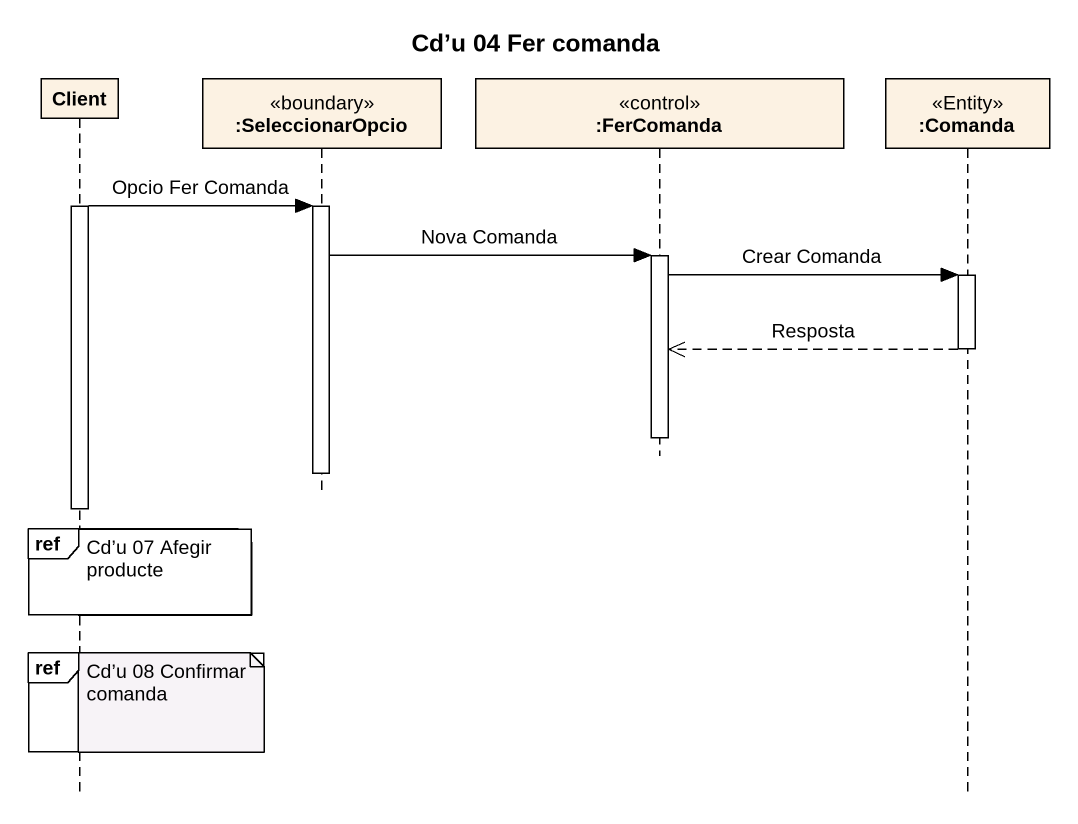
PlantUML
@startuml
title Cd’u 04 Fer comanda
hide footbox
participant Client
participant ":SeleccionarOpcio" as SeleccionarOpcio <<boundary>>
participant ":FerComanda" as FerComanda <<control>>
participant ":Comanda" as Comanda <<Entity>>

activate Client
Client -> SeleccionarOpcio : Opcio Fer Comanda
activate SeleccionarOpcio
SeleccionarOpcio -> FerComanda : Nova Comanda
activate FerComanda
FerComanda -> Comanda : Crear Comanda
activate Comanda
Comanda -->> FerComanda : Resposta
deactivate Comanda
deactivate FerComanda
deactivate SeleccionarOpcio
deactivate Client
ref over Client :  
note over Client : Cd’u 07 Afegir producte
ref over Client :  
note over Client : Cd’u 08 Confirmar comanda
@enduml
